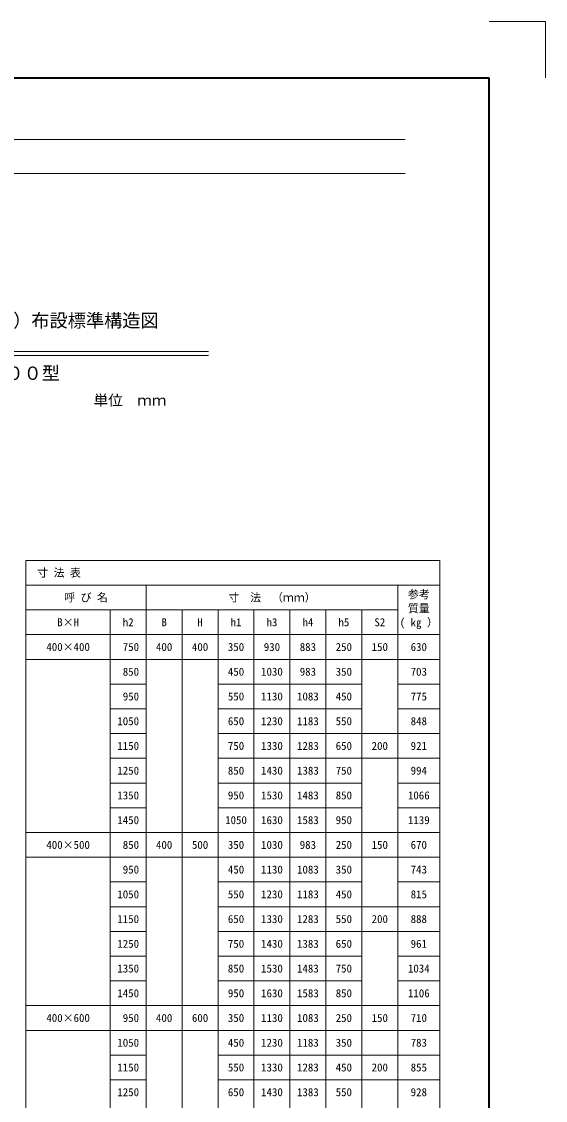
# Model space of a CAD drawing. Units: millimetres at full size, sheet at 1:20; details may follow other scales. Extents: x 0 to 8400, y 0 to 13400.
# Drawn here: x 6534 to 8400, y 2102 to 5940 of the extents above; entities that cross this region are included whole.
import ezdxf
from ezdxf.enums import TextEntityAlignment as Align

# ---------------------------------------------------------------- set-up
doc = ezdxf.new("R2010")
doc.units = ezdxf.units.MM
doc.header["$LTSCALE"] = 20
for name, color, linetype, lineweight in [('0_2', 7, 'Continuous', 20), ('Defpoints_3', 8, 'Continuous', 0), ('図枠', 7, 'Continuous', 5), ('寸法・材料表', 7, 'Continuous', 13)]:
    doc.layers.add(name, color=color, linetype=linetype, lineweight=lineweight)
doc.layers.add('文字', color=7, linetype='Continuous')
doc.styles.add('ＭＳ ゴシック', font='')
doc.styles.get('ＭＳ ゴシック').set_extended_font_data('MS Gothic')

msp = doc.modelspace()

# ---------------------------------------------------------------- linework, layer by layer
at = {"layer": '0_2'}
for p, q in [((5000, 4766.33), (7200, 4766.33)), ((5000, 4751.33), (7200, 4751.33))]:
    msp.add_line(p, q, dxfattribs=at)
at = {"layer": 'Defpoints_3', "color": 7, "lineweight": 13}
for p in [(8200, 5940), (8400, 5740)]:
    msp.add_line(p, (8400, 5940), dxfattribs=at)
at = {"layer": 'Defpoints_3'}
for p, q in [((6550, 4022.86), (8024, 4022.86)), ((6550, 4022.86), (6550, 3934.86)), ((8024, 4022.86), (8024, 3934.86)), ((6550, 3670.86), (6850, 3670.86)), ((6978, 3670.86), (7234, 3670.86)), ((7746, 3670.86), (7874, 3670.86)), ((7746, 3318.86), (7874, 3318.86)), ((6550, 2966.86), (6850, 2966.86)), ((6978, 2966.86), (7234, 2966.86)), ((7746, 2966.86), (7874, 2966.86)), ((7746, 2702.86), (7874, 2702.86)), ((6550, 2350.86), (6850, 2350.86)), ((6978, 2350.86), (7234, 2350.86)), ((7746, 2350.86), (7874, 2350.86)), ((7746, 2174.86), (7874, 2174.86))]:
    msp.add_line(p, q, dxfattribs=at)
at = {"layer": '図枠', "lineweight": 40}
for p in [(400, 5740), (8200, 200)]:
    msp.add_line(p, (8200, 5740), dxfattribs=at)
at = {"layer": '図枠', "lineweight": 13}
for p, q in [((700, 5520), (7900, 5520)), ((700, 5400), (7900, 5400))]:
    msp.add_line(p, q, dxfattribs=at)
at = {"layer": '寸法・材料表'}
for p, q in [((6550, 3934.86), (8024, 3934.86)), ((6550, 3934.86), (6550, 1118.86)), ((6978, 3934.86), (6978, 1118.86)), ((7874, 3934.86), (7874, 1118.86)), ((8024, 3934.86), (8024, 1118.86)), ((6550, 3846.86), (7874, 3846.86)), ((6850, 3846.86), (6850, 1118.86)), ((7106, 3846.86), (7106, 1118.86)), ((7234, 3846.86), (7234, 1118.86)), ((7362, 3846.86), (7362, 1118.86)), ((7490, 3846.86), (7490, 1118.86)), ((7618, 3846.86), (7618, 1118.86)), ((7746, 3846.86), (7746, 1118.86)), ((6550, 3758.86), (8024, 3758.86)), ((6850, 3670.86), (6978, 3670.86)), ((7234, 3670.86), (7746, 3670.86)), ((7874, 3670.86), (8024, 3670.86)), ((6850, 3582.86), (6978, 3582.86)), ((7234, 3582.86), (7746, 3582.86)), ((7874, 3582.86), (8024, 3582.86)), ((6850, 3494.86), (6978, 3494.86)), ((7234, 3494.86), (7746, 3494.86)), ((7874, 3494.86), (8024, 3494.86)), ((6850, 3406.86), (6978, 3406.86)), ((7234, 3406.86), (8024, 3406.86)), ((6850, 3318.86), (6978, 3318.86)), ((7234, 3318.86), (7746, 3318.86)), ((7874, 3318.86), (8024, 3318.86)), ((6850, 3230.86), (6978, 3230.86)), ((7234, 3230.86), (7746, 3230.86)), ((7874, 3230.86), (8024, 3230.86)), ((6850, 3142.86), (6978, 3142.86)), ((7234, 3142.86), (7746, 3142.86)), ((7874, 3142.86), (8024, 3142.86)), ((6550, 3054.86), (8024, 3054.86)), ((6850, 2966.86), (6978, 2966.86)), ((7234, 2966.86), (7746, 2966.86)), ((7874, 2966.86), (8024, 2966.86)), ((6850, 2878.86), (6978, 2878.86)), ((7234, 2878.86), (7746, 2878.86)), ((7874, 2878.86), (8024, 2878.86)), ((6850, 2790.86), (6978, 2790.86)), ((7234, 2790.86), (8024, 2790.86)), ((6850, 2702.86), (6978, 2702.86)), ((7234, 2702.86), (7746, 2702.86)), ((7874, 2702.86), (8024, 2702.86)), ((6850, 2614.86), (6978, 2614.86)), ((7234, 2614.86), (7746, 2614.86)), ((7874, 2614.86), (8024, 2614.86)), ((6850, 2526.86), (6978, 2526.86)), ((7234, 2526.86), (7746, 2526.86)), ((7874, 2526.86), (8024, 2526.86)), ((6550, 2438.86), (8024, 2438.86)), ((6850, 2350.86), (6978, 2350.86)), ((7234, 2350.86), (7746, 2350.86)), ((7874, 2350.86), (8024, 2350.86)), ((6850, 2262.86), (6978, 2262.86)), ((7234, 2262.86), (8024, 2262.86)), ((6850, 2174.86), (6978, 2174.86)), ((7234, 2174.86), (7746, 2174.86)), ((7874, 2174.86), (8024, 2174.86))]:
    msp.add_line(p, q, dxfattribs=at)

# ---------------------------------------------------------------- texts
at = {"layer": '寸法・材料表', "style": 'ＭＳ ゴシック'}
msp.add_text('\u3000寸 法 表\u3000', height=28.48, dxfattribs=at).set_placement((6551.2, 3978.86), align=Align.MIDDLE_LEFT)
for s, p in [('参考', (7910.15, 3916.28)), ('質量', (7910.15, 3866.28)), ('( kg ）', (7881.01, 3816.28))]:
    msp.add_text(s, height=28.48, dxfattribs=at).set_placement(p, align=Align.TOP_LEFT)
for s, p in [('呼 び 名', (6764, 3890.86)), ('寸\u3000法\u3000（ｍｍ）', (7426, 3890.86)), ('B×H', (6700, 3802.86)), ('h2', (6914, 3802.86)), ('B', (7042, 3802.86)), ('H', (7170, 3802.86)), ('h1', (7298, 3802.86)), ('h3', (7426, 3802.86)), ('h4', (7554, 3802.86)), ('h5', (7682, 3802.86)), ('S2', (7810, 3802.86)), ('400×400', (6700, 3714.86)), (' 750', (6914, 3714.86)), ('400', (7042, 3714.86)), ('400', (7170, 3714.86)), ('350', (7298, 3714.86)), ('930', (7426, 3714.86)), ('883', (7554, 3714.86)), ('250', (7682, 3714.86)), ('150', (7810, 3714.86)), ('630', (7949, 3714.86)), (' 850', (6914, 3626.86)), ('450', (7298, 3626.86)), ('1030', (7426, 3626.86)), ('983', (7554, 3626.86)), ('350', (7682, 3626.86)), ('703', (7949, 3626.86)), (' 950', (6914, 3538.86)), ('550', (7298, 3538.86)), ('1130', (7426, 3538.86)), ('1083', (7554, 3538.86)), ('450', (7682, 3538.86)), ('775', (7949, 3538.86)), ('1050', (6914, 3450.86)), ('650', (7298, 3450.86)), ('1230', (7426, 3450.86)), ('1183', (7554, 3450.86)), ('550', (7682, 3450.86)), ('848', (7949, 3450.86)), ('1150', (6914, 3362.86)), ('750', (7298, 3362.86)), ('1330', (7426, 3362.86)), ('1283', (7554, 3362.86)), ('650', (7682, 3362.86)), ('200', (7810, 3362.86)), ('921', (7949, 3362.86)), ('1250', (6914, 3274.86)), ('850', (7298, 3274.86)), ('1430', (7426, 3274.86)), ('1383', (7554, 3274.86)), ('750', (7682, 3274.86)), ('994', (7949, 3274.86)), ('1350', (6914, 3186.86)), ('950', (7298, 3186.86)), ('1530', (7426, 3186.86)), ('1483', (7554, 3186.86)), ('850', (7682, 3186.86)), ('1066', (7949, 3186.86)), ('1450', (6914, 3098.86)), ('1050', (7298, 3098.86)), ('1630', (7426, 3098.86)), ('1583', (7554, 3098.86)), ('950', (7682, 3098.86)), ('1139', (7949, 3098.86)), ('400×500', (6700, 3010.86)), (' 850', (6914, 3010.86)), ('400', (7042, 3010.86)), ('500', (7170, 3010.86)), ('350', (7298, 3010.86)), ('1030', (7426, 3010.86)), ('983', (7554, 3010.86)), ('250', (7682, 3010.86)), ('150', (7810, 3010.86)), ('670', (7949, 3010.86)), (' 950', (6914, 2922.86)), ('450', (7298, 2922.86)), ('1130', (7426, 2922.86)), ('1083', (7554, 2922.86)), ('350', (7682, 2922.86)), ('743', (7949, 2922.86)), ('1050', (6914, 2834.86)), ('550', (7298, 2834.86)), ('1230', (7426, 2834.86)), ('1183', (7554, 2834.86)), ('450', (7682, 2834.86)), ('815', (7949, 2834.86)), ('1150', (6914, 2746.86)), ('650', (7298, 2746.86)), ('1330', (7426, 2746.86)), ('1283', (7554, 2746.86)), ('550', (7682, 2746.86)), ('200', (7810, 2746.86)), ('888', (7949, 2746.86)), ('1250', (6914, 2658.86)), ('750', (7298, 2658.86)), ('1430', (7426, 2658.86)), ('1383', (7554, 2658.86)), ('650', (7682, 2658.86)), ('961', (7949, 2658.86)), ('1350', (6914, 2570.86)), ('850', (7298, 2570.86)), ('1530', (7426, 2570.86)), ('1483', (7554, 2570.86)), ('750', (7682, 2570.86)), ('1034', (7949, 2570.86)), ('1450', (6914, 2482.86)), ('950', (7298, 2482.86)), ('1630', (7426, 2482.86)), ('1583', (7554, 2482.86)), ('850', (7682, 2482.86)), ('1106', (7949, 2482.86)), ('400×600', (6700, 2394.86)), (' 950', (6914, 2394.86)), ('400', (7042, 2394.86)), ('600', (7170, 2394.86)), ('350', (7298, 2394.86)), ('1130', (7426, 2394.86)), ('1083', (7554, 2394.86)), ('250', (7682, 2394.86)), ('150', (7810, 2394.86)), ('710', (7949, 2394.86)), ('1050', (6914, 2306.86)), ('450', (7298, 2306.86)), ('1230', (7426, 2306.86)), ('1183', (7554, 2306.86)), ('350', (7682, 2306.86)), ('783', (7949, 2306.86)), ('1150', (6914, 2218.86)), ('550', (7298, 2218.86)), ('1330', (7426, 2218.86)), ('1283', (7554, 2218.86)), ('450', (7682, 2218.86)), ('200', (7810, 2218.86)), ('855', (7949, 2218.86)), ('1250', (6914, 2130.86)), ('650', (7298, 2130.86)), ('1430', (7426, 2130.86)), ('1383', (7554, 2130.86)), ('550', (7682, 2130.86)), ('928', (7949, 2130.86))]:
    msp.add_text(s, height=28.48, dxfattribs=at).set_placement(p, align=Align.MIDDLE_CENTER)
at = {"layer": '文字', "style": 'ＭＳ ゴシック'}
msp.add_text('セミフラット乗り入れ H=50（Ⅰ型・Ⅲ型兼用）布設標準構造図', height=47.47, dxfattribs=at).set_placement((5177.39, 4838.46), align=Align.BOTTOM_LEFT)
msp.add_text('グレーチング埋め込み一体式\u3000４００型', height=47.47, dxfattribs=at).set_placement((6088.22, 4688.92), align=Align.MIDDLE_CENTER)
msp.add_text('単位\u3000ｍｍ', height=37.98, dxfattribs=at).set_placement((7050, 4562.2), align=Align.BOTTOM_RIGHT)

doc.saveas('drawing.dxf')
